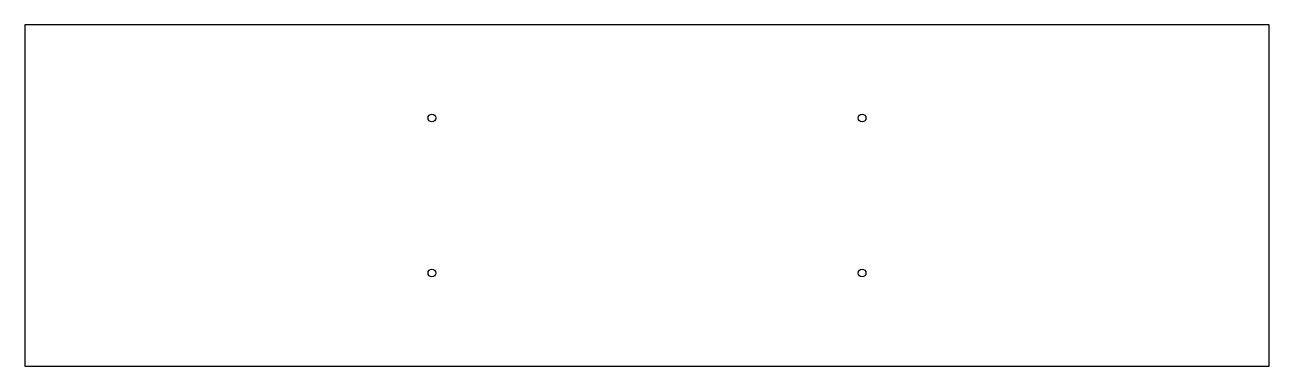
# Model space of a CAD drawing. Header units: millimetres. Extents: x 0 to 964, y 0 to 264.
import ezdxf

# ---------------------------------------------------------------- set-up
doc = ezdxf.new("R2010")
doc.units = ezdxf.units.MM
doc.layers.add('B_SIDE_HOLES_12', color=7, linetype='Continuous')
doc.layers.add('OUTSIDE_THROUGH', color=7, linetype='Continuous')

msp = doc.modelspace()

# ---------------------------------------------------------------- linework, layer by layer
at = {"layer": 'B_SIDE_HOLES_12'}
for centre in [(315.33, 192), (648.67, 192), (315.33, 72), (648.67, 72)]:
    msp.add_circle(centre, 3, dxfattribs=at)
at = {"layer": 'OUTSIDE_THROUGH'}
msp.add_lwpolyline([(0, 0), (964, 0), (964, 264), (0, 264)], close=True, dxfattribs=at)

doc.saveas('drawing.dxf')
